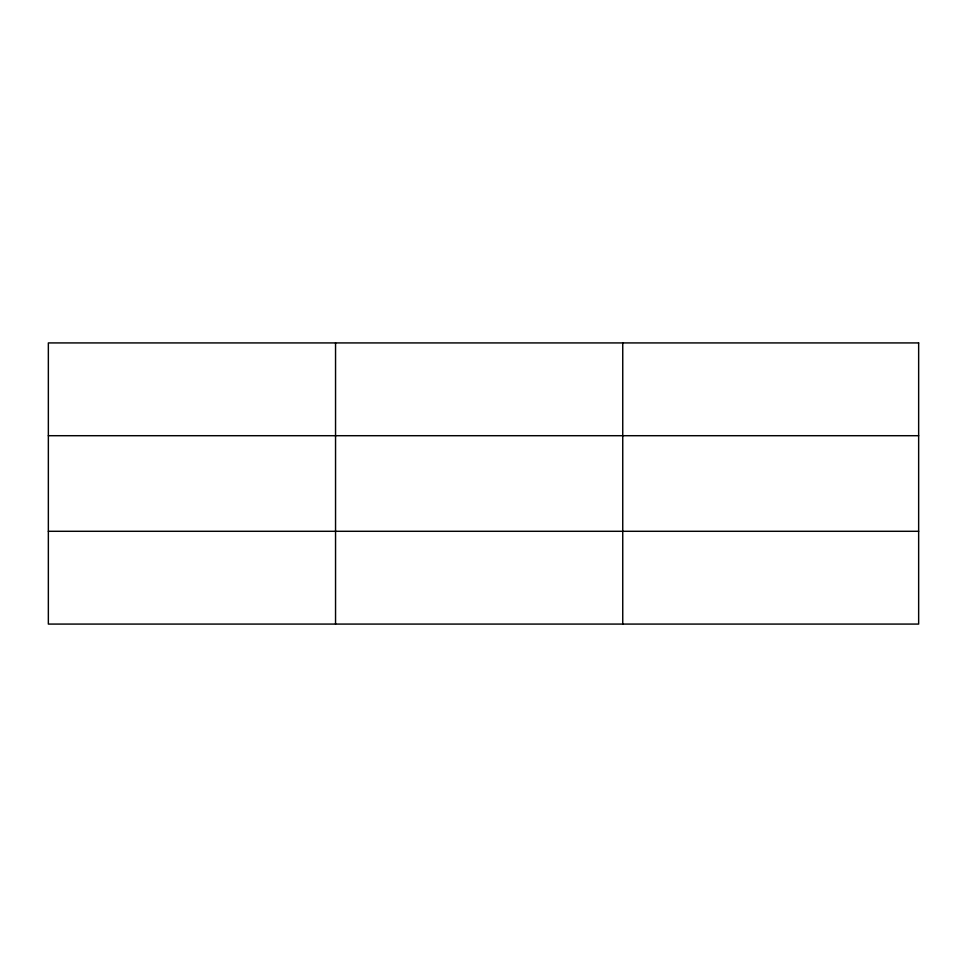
<?xml version="1.0" encoding="UTF-8"?>
<svg xmlns="http://www.w3.org/2000/svg" width="967" height="967" viewBox="0 0 967 967"><rect width="100%" height="100%" fill="white"/><g stroke="black" fill="none" stroke-linecap="round" stroke-linejoin="round"><path stroke-width="1.45" d="M335.549 624.078L335.549 342.922M622.748 624.078L622.748 342.922M48.35 435.706L918.65 435.706M48.35 531.294L918.65 531.294M918.65 342.922L918.65 624.078L48.35 624.078L48.35 342.922L918.65 342.922"/></g></svg>
